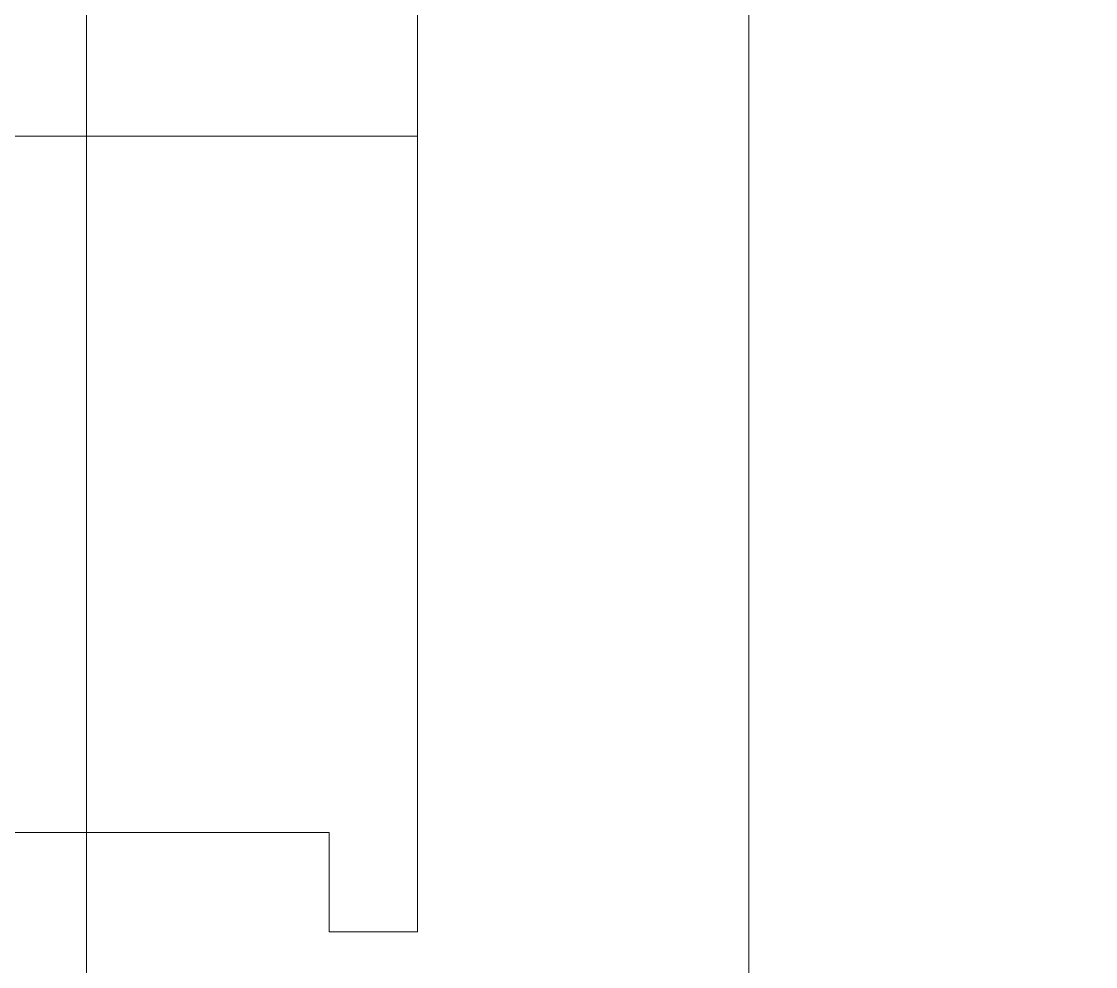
# Model space of a CAD drawing. Header units: millimetres. Extents: x -88595 to 880822, y -1054509 to -148035.
# Drawn here: x 181507.4 to 181604.6, y -269382.1 to -269296.5 of the extents above; entities that cross this region are included whole.
import ezdxf

# ---------------------------------------------------------------- set-up
doc = ezdxf.new("R2010")
doc.units = ezdxf.units.MM
doc.linetypes.add('$3$ADSK_Осевая', pattern=[14, 10, -2, 0, -2])
doc.linetypes.add('ADSK_Линия сетки', pattern=[25, 20, -2.5, 0, -2.5])
for name, color, linetype, lineweight in [('Двери', 7, 'Continuous', 9), ('Оборудование', 7, 'Continuous', 18), ('Оси', 7, 'Continuous', 9), ('Стены наружные', 7, 'Continuous', 18), ('Трубопроводы', 7, 'Continuous', 18)]:
    doc.layers.add(name, color=color, linetype=linetype, lineweight=lineweight)

# ---------------------------------------------------------------- blocks, each defined once
blk = doc.blocks.new('1 этаж')
at = {"layer": 'Двери'}
for p, q in [((217672.711, 659007.605), (217672.711, 659027.605)), ((217622.711, 659007.605), (217672.711, 659007.605)), ((217672.711, 659007.605), (217622.711, 659007.605)), ((217672.711, 658935.605), (217672.711, 659007.605)), ((217630.711, 658944.605), (217664.711, 658944.605)), ((217664.711, 658944.605), (217664.711, 658935.605)), ((217664.711, 658935.605), (217672.711, 658935.605))]:
    blk.add_line(p, q, dxfattribs=at)
at = {"layer": 'Оси', "linetype": 'ADSK_Линия сетки', "ltscale": 100}
blk.add_line((217642.711, 697813.244), (217642.711, 631836.469), dxfattribs=at)
at = {"layer": 'Стены наружные'}
blk.add_line((217702.711, 659077.605), (217702.711, 655477.605), dxfattribs=at)

msp = doc.modelspace()

# ---------------------------------------------------------------- linework, layer by layer
at = {"layer": 'Трубопроводы', "color": 24, "linetype": '$3$ADSK_Осевая', "true_color": 0xa52900}
msp.add_open_spline([(181551.818, -269247.037), (181190.713, -269247.037), (181441.212, -269624.548), (181802.317, -269624.548)], degree=3, dxfattribs=at)

# ---------------------------------------------------------------- block references
at = {"layer": 'Оборудование', "color": 5, "true_color": 0x0000ff}
msp.add_blockref('1 этаж', (-36129.459, -928314.536), dxfattribs=at)

doc.saveas('drawing.dxf')
